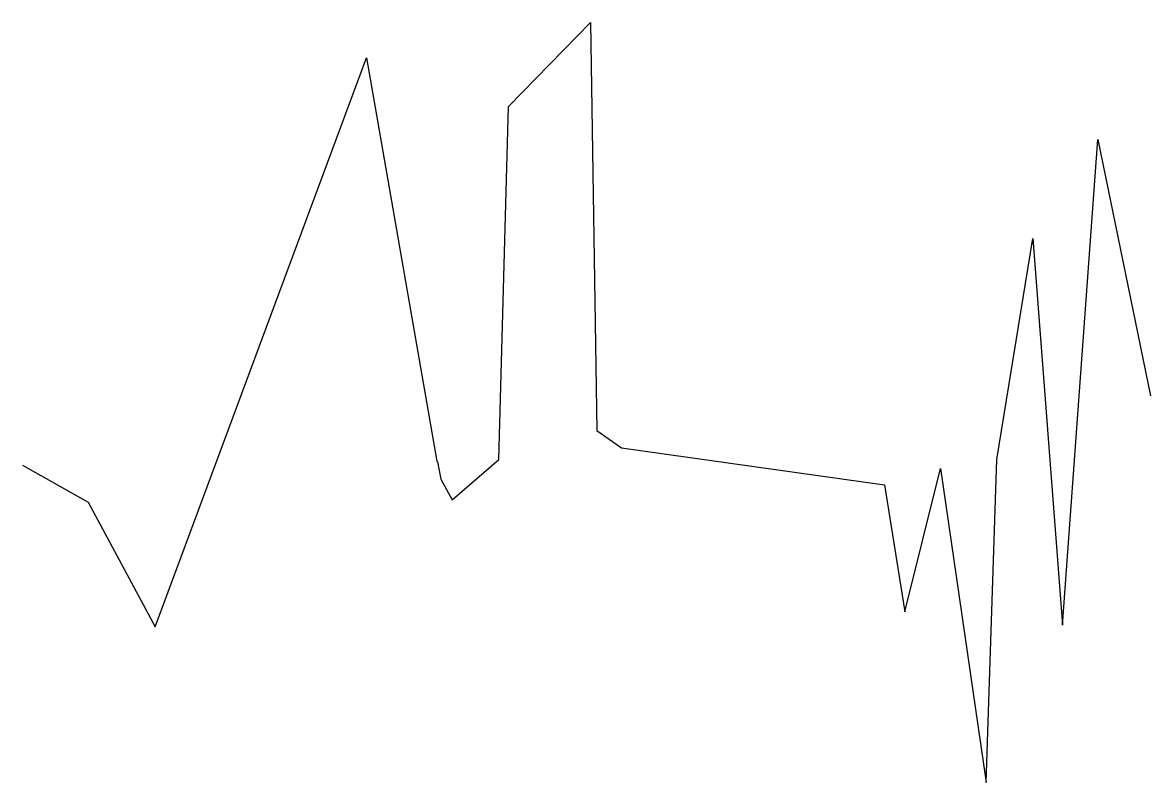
# Model space of a CAD drawing. Extents: x 0 to 13.7, y 70.1 to 79.3.
import ezdxf

# ---------------------------------------------------------------- set-up
doc = ezdxf.new("R2010")
doc.units = 0
doc.layers.add('TOPPPLATFORM_BASELINE_STAKE_2', color=1, linetype='CONTINUOUS')

msp = doc.modelspace()

# ---------------------------------------------------------------- linework, layer by layer
at = {"layer": 'TOPPPLATFORM_BASELINE_STAKE_2', "color": 7}
msp.add_polyline3d([(0, 73.97, 0), (0.797, 73.52, 0), (1.609, 72.01, 0), (4.171, 78.91, 0), (5.025, 74.02, 0), (5.035, 74.01, 0), (5.074, 73.8, 0), (5.212, 73.55, 0), (5.776, 74.04, 0), (5.893, 78.32, 0), (6.891, 79.34, 0), (6.968, 74.39, 0), (7.266, 74.18, 0), (10.455, 73.73, 0), (10.702, 72.19, 0), (11.137, 73.93, 0), (11.69, 70.12, 0), (11.819, 74.04, 0), (12.255, 76.72, 0), (12.615, 72.03, 0), (13.042, 77.92, 0), (13.682, 74.81, 0)], dxfattribs=at)

doc.saveas('drawing.dxf')
